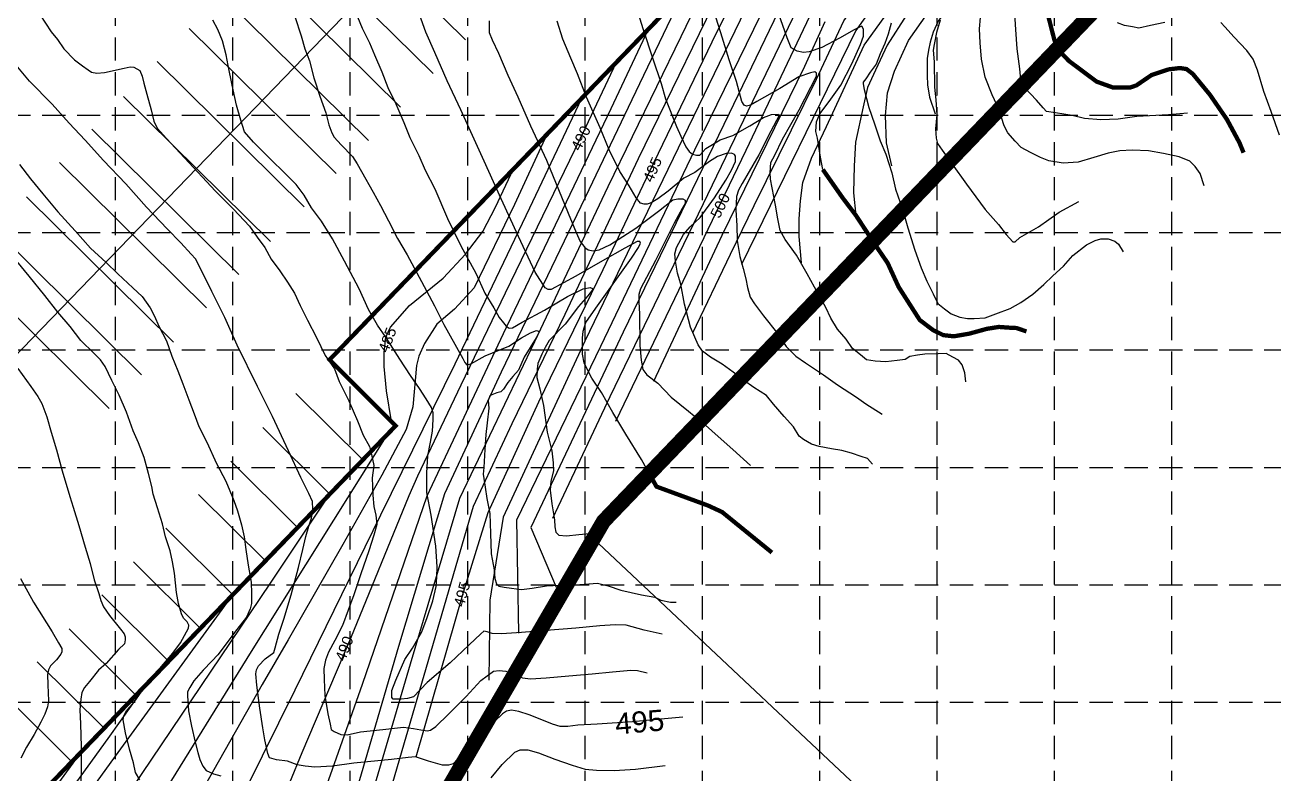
# Model space of a CAD drawing. Header units: inches. Extents: x 12501 to 13956, y 5211 to 6121.
# Drawn here: x 13392.5 to 13634, y 5515.8 to 5660.6 of the extents above; entities that cross this region are included whole.
import ezdxf

# ---------------------------------------------------------------- set-up
doc = ezdxf.new("R2010")
doc.units = ezdxf.units.IN
doc.header["$MEASUREMENT"] = 0
doc.linetypes.add('HIDDEN', pattern=[0.375, 0.25, -0.125])
doc.linetypes.add('PHANTOM2', pattern=[1.25, 0.625, -0.125, 0.125, -0.125, 0.125, -0.125])
for name, color, linetype in [('Curb', 250, 'Continuous'), ('EC', 43, 'Continuous'), ('GRID', 254, 'HIDDEN'), ('Parking', 250, 'Continuous'), ('PC', 43, 'Continuous'), ('PropertyLine', 250, 'Continuous')]:
    doc.layers.add(name, color=color, linetype=linetype)
doc.styles.get("Standard").update_dxf_attribs({"font": 'ARIAL.TTF', "height": 25})

msp = doc.modelspace()

# ---------------------------------------------------------------- linework, layer by layer
at = {"layer": 'Curb', "color": 7, "const_width": 0.833}
msp.add_lwpolyline([(13039.41, 5917.09, 0.230046), (13037.1, 5898.89, 0.080374), (13144.54, 5686.98), (13144.54, 5686.98, 0.021149), (13182.45, 5639.4, 0.972772), (13193.32, 5649.5), (13184.9, 5659.56), (13165.4, 5684.17), (13157.48, 5695.22), (13161.26, 5699, 0.363171), (13161.06, 5702.66), (13150.13, 5713.25), (13269.92, 5836.79), (13455.53, 6030.04), (13472.87, 6013.17), (13637.34, 5851.7), (13589.9, 5802.59), (13621.38, 5772.06), (13451.42, 5595.91), (13464.19, 5583.13), (13357.25, 5472.23)], format="xyb", dxfattribs=at)
at = {"layer": 'EC', "color": 31, "const_width": 0.833}
for points, elevation in [([(13590.81, 5688.14), (13587.24, 5681.4), (13587.95, 5672.9), (13588.27, 5668.45), (13590.02, 5663.68), (13591.56, 5657.66), (13592.99, 5655.09), (13594.35, 5653.66), (13599.71, 5649.66), (13602.86, 5648.52), (13604.79, 5648.52), (13606.22, 5648.52), (13607.43, 5648.94), (13610.36, 5650.94), (13613.65, 5652.02), (13615.37, 5652.23), (13616.15, 5652.23), (13617.08, 5652.09), (13618.3, 5651.16), (13621.62, 5647.13), (13624.91, 5642.35), (13627.34, 5637.84), (13628.13, 5635.92)], 42.5), ([(13546.79, 5632.65), (13550.58, 5627.23), (13553.18, 5623.8), (13557.07, 5617.87), (13559.3, 5614.62), (13561.43, 5609.98), (13565.52, 5603.58), (13568.05, 5601.66), (13570.08, 5600.65), (13572.12, 5600.43), (13575.1, 5600.94), (13578.52, 5601.88), (13580.84, 5602.24), (13582.74, 5602.1), (13584.19, 5602.03), (13586.15, 5601.37)], 42.08), ([(13513.46, 5573.46), (13514.62, 5571.38), (13524.58, 5567.72), (13527.31, 5566.46), (13536.94, 5558.63)], 41.67)]:
    msp.add_lwpolyline(points, dxfattribs=dict(at, elevation=elevation))
at = {"layer": 'EC', "color": 31}
for points, elevation in [([(13574.44, 5591.6), (13574.26, 5593.39), (13573.72, 5594.94), (13573.01, 5595.83), (13571.94, 5596.42), (13570.63, 5597.08), (13569.08, 5597.02), (13566.52, 5596.96), (13565.09, 5596.78), (13563.6, 5596.54), (13562.71, 5595.95), (13561.15, 5595.75), (13558.95, 5595.51), (13556.92, 5595.63), (13555.2, 5595.87), (13554.06, 5596.82), (13552.52, 5598.07), (13551.27, 5599.86), (13549.6, 5601.82), (13548.35, 5603.96), (13547.39, 5605.99), (13545.91, 5608.61), (13543.76, 5612.48), (13541.68, 5616.11), (13539.52, 5619.13), (13538.56, 5620.85), (13538.09, 5623.11), (13537.61, 5625.79), (13536.66, 5630.79), (13536.6, 5632.01), (13536.72, 5634.03), (13537.49, 5635.46), (13538.98, 5638.5), (13542.19, 5644.23), (13545.53, 5650.72), (13545.59, 5651.31), (13545.23, 5651.55), (13544.4, 5651.37), (13542.13, 5650.6), (13538.44, 5648.34), (13534.03, 5645.84), (13532.78, 5645.12), (13532.01, 5644.88), (13531.59, 5645.12), (13531.11, 5645.84), (13530.1, 5649.71), (13528.67, 5653.87), (13527.06, 5659.11), (13524.61, 5666.82)], 42), ([(13510.64, 5664.21), (13512.03, 5659.72), (13513.82, 5654.24), (13515.54, 5649.3), (13516.38, 5646.32), (13518.52, 5640.96), (13519.36, 5639.12), (13520.32, 5637.06), (13520.92, 5636.17), (13521.57, 5635.64), (13522.35, 5635.46), (13523, 5635.46), (13524.19, 5636.71), (13526.93, 5638.43), (13529.38, 5639.27), (13532.65, 5641.11), (13535.33, 5642.72), (13536.88, 5643.32), (13538.19, 5643.38), (13538.31, 5643.08), (13536.76, 5640.1), (13534.44, 5635.52), (13532.12, 5631.53), (13531.16, 5629.98), (13530.45, 5628.67), (13530.09, 5627.42), (13529.97, 5624.8), (13530.15, 5621.85), (13530.21, 5618.93), (13530.75, 5615.84), (13531.4, 5613.52), (13531.88, 5611.55), (13532.24, 5609.88), (13532.71, 5607.98), (13533.55, 5606.73), (13535.34, 5604.41), (13538.09, 5600.93), (13539.7, 5598.48), (13541.55, 5596.58), (13543.45, 5595.27), (13546.91, 5592.95), (13549.65, 5591.04), (13553.28, 5588.66), (13555.08, 5587.38), (13558.24, 5585.41)], 41.92), ([(13617.26, 5643.57), (13613.63, 5643.23), (13607.47, 5642.89), (13603.91, 5642.41), (13600.55, 5642.27), (13597.4, 5642.55), (13595.01, 5643.09), (13591.79, 5643.64), (13590.01, 5643.91), (13589.39, 5644.6), (13588.09, 5646.04), (13585.83, 5648.43), (13585.35, 5649.39), (13585.08, 5650), (13584.88, 5652.12), (13584.33, 5656.02), (13584.09, 5659.75), (13583.82, 5663.72)], 42.42), ([(13395.41, 5662.65), (13397.58, 5659.27), (13398.81, 5657.79), (13400.05, 5656.02), (13402.11, 5653.85), (13403.64, 5652.72), (13404.77, 5651.93), (13405.41, 5651.49), (13406.4, 5651.29), (13407.88, 5651.39), (13411.72, 5652.23), (13412.85, 5652.52), (13413.59, 5652.47), (13414.72, 5651.78), (13415.17, 5650.7), (13415.51, 5649.37), (13416.1, 5647.25), (13416.89, 5644.2), (13417.45, 5642.01), (13418.09, 5640.68), (13419.89, 5638.69), (13423.34, 5634.95), (13429.38, 5628.51), (13432.83, 5625), (13435.93, 5621.73), (13437.43, 5619.6), (13438.87, 5617.59), (13440.13, 5615.35), (13441.82, 5613.11), (13443.26, 5610.87), (13444.64, 5608.74), (13445.73, 5606.39), (13447.17, 5603.57), (13448.89, 5600.18), (13450.56, 5596.73), (13452.36, 5594.11), (13453.28, 5591.69), (13455.12, 5587.96), (13456.79, 5584.11), (13457.94, 5581.33), (13459.15, 5579.15), (13459.55, 5577.59), (13459.96, 5575.47), (13459.67, 5573.05), (13459.78, 5569.72), (13459.96, 5567.53), (13460.36, 5565.87), (13460.53, 5564.05), (13459.96, 5561.98), (13458.98, 5558.94), (13457.48, 5554.51), (13456.1, 5550.43), (13453.9, 5544.54), (13452.46, 5541.66), (13451.2, 5539.36), (13450.62, 5537.81), (13450.33, 5536.2), (13450.35, 5534.12), (13450.52, 5531.01), (13451.09, 5527.45), (13451.55, 5525.49), (13451.73, 5524.46), (13452.3, 5524.05), (13453.62, 5523.48), (13454.83, 5523.42), (13457.42, 5524), (13461.68, 5524.46), (13465.7, 5524.86), (13467.66, 5524.63), (13469.09, 5524.34), (13470.3, 5524.17), (13470.93, 5524.28), (13471.97, 5525.03), (13474.42, 5527.39), (13477.81, 5530.84), (13480.69, 5533.88), (13483.11, 5535.72), (13484.2, 5535.84), (13485.52, 5535.72), (13487.13, 5535.03), (13488.74, 5534.4), (13490.29, 5534.23), (13493.29, 5534.4), (13497.66, 5534.8), (13502.18, 5535.22), (13506.09, 5535.56), (13509.65, 5535.91), (13510.98, 5535.85), (13512.82, 5535.39)], 41.33), ([(13515.69, 5542.87), (13512.24, 5543.61), (13508.79, 5544.59), (13506.66, 5544.65), (13503.67, 5544.48), (13499.01, 5544.02), (13493.26, 5543.56), (13488.52, 5543.16), (13484.66, 5542.93), (13482.88, 5542.99), (13481.9, 5543.33), (13481.21, 5543.45), (13480.69, 5542.93), (13478.39, 5540.8), (13474.75, 5537.34), (13470.27, 5533.49), (13467.62, 5530.73), (13466.47, 5530.44), (13465.26, 5530.32), (13463.71, 5530.27), (13463.42, 5530.61), (13463.48, 5531.99), (13464.23, 5533.95), (13465.95, 5537.97), (13467.45, 5540.15), (13469.23, 5543.34), (13470.27, 5546.1), (13471.36, 5549.32), (13472.05, 5552.08), (13472.16, 5553.92), (13472.22, 5555.88), (13471.93, 5559.84), (13471.07, 5565.85), (13470.2, 5570.22), (13470.2, 5574.07), (13470.38, 5577.35), (13470.95, 5579.99), (13471.3, 5582.1), (13471.47, 5584.34), (13471.47, 5585.61), (13471.13, 5586.64), (13470.09, 5588.37), (13468.83, 5590.32), (13467.05, 5592.85), (13464.98, 5596.02), (13462.32, 5600.24), (13460.71, 5602.59), (13458.93, 5605.64), (13457.15, 5609.61), (13454.27, 5614.95), (13451.95, 5619.3), (13449.88, 5622.69), (13447.92, 5625.28), (13446.49, 5627.69), (13444.93, 5629.76), (13442.86, 5631.83), (13439.87, 5634.82), (13436.69, 5637.96), (13434.96, 5639.92), (13434.27, 5642.22), (13433.41, 5645.09), (13432.6, 5648.94), (13431.8, 5652.79), (13431.4, 5654.81), (13430.71, 5657.51), (13429.83, 5659.73), (13428.85, 5661.51)], 41.42), ([(13444.67, 5662.26), (13445.95, 5658.48), (13446.65, 5655.97), (13447.51, 5653.7), (13448.36, 5650.39), (13449.5, 5646.82), (13450.68, 5643.65), (13451.25, 5641.29), (13451.82, 5639.73), (13452.29, 5638.92), (13453.66, 5637.46), (13455.84, 5635.19), (13456.73, 5633.77), (13457.58, 5632.31), (13459.82, 5628.3), (13461.28, 5625.7), (13462.8, 5622.72), (13464.55, 5619.32), (13466.39, 5616.2), (13469.2, 5611.03), (13471.71, 5606.3), (13473.5, 5602.71), (13475.63, 5598.93), (13477.2, 5596.11), (13477.54, 5595.36), (13477.93, 5594.91), (13478.72, 5595.14), (13481.51, 5596.65), (13486.09, 5598.54), (13488.55, 5600.11), (13490.28, 5601.11), (13491.45, 5601.56), (13491.79, 5601.45), (13491.9, 5601.11), (13491.34, 5600.11), (13489.05, 5596.37), (13487.93, 5593.91), (13486.82, 5592.68), (13485.87, 5591.51), (13485.03, 5590.22), (13484.53, 5589.72), (13483.74, 5589.5), (13482.79, 5589.11), (13482.4, 5588.94), (13482.07, 5588.05), (13482.18, 5586.54), (13481.9, 5583.71), (13481.62, 5581.48), (13481.45, 5578.52), (13481.23, 5575.06), (13481.12, 5573.77), (13481.51, 5571.26), (13481.79, 5569.08), (13482.4, 5566.21), (13482.51, 5562.3), (13482.68, 5558.39), (13483.24, 5555.26), (13483.35, 5553.64), (13483.69, 5552.58), (13484.13, 5552.13), (13485.19, 5551.97), (13486.59, 5551.74), (13488.55, 5551.52), (13490.61, 5551.74), (13493.35, 5552.19), (13495.97, 5552.3), (13498.99, 5552.41), (13503.21, 5552.73), (13505.28, 5552.17), (13507.74, 5551.39), (13511.7, 5550.44), (13514.27, 5549.99), (13515.45, 5549.43), (13517.34, 5549.04), (13518.41, 5549.04)], 41.5), ([(13456.79, 5662.15), (13457.7, 5659.98), (13459.13, 5657.18), (13460.08, 5654.86), (13461.51, 5651.53), (13462.7, 5648.5), (13464.24, 5645.35), (13465.74, 5641.73), (13466.93, 5638.88), (13468.66, 5635.37), (13469.91, 5632.51), (13471.75, 5628.95), (13474.2, 5623.21), (13476.82, 5617.92), (13479.67, 5612.63), (13481.46, 5608.76), (13483.19, 5605.96), (13484.22, 5604.09), (13485.05, 5603.02), (13485.53, 5602.42), (13486.12, 5602), (13486.78, 5602.06), (13488.62, 5603.13), (13492.97, 5605.45), (13497.43, 5608.13), (13500.47, 5609.62), (13501.77, 5609.86), (13502.25, 5609.68), (13502.25, 5609.44), (13501.36, 5608.25), (13499.51, 5606.17), (13496.95, 5602.78), (13493.86, 5599.62), (13493.09, 5598.26), (13492.43, 5596.95), (13491.66, 5595.16), (13491.54, 5594.09), (13491.48, 5592.49), (13492.08, 5590.29), (13492.79, 5587.07), (13493.5, 5581.92), (13494.4, 5578.3), (13494.63, 5575.98), (13494.69, 5574.43), (13494.22, 5572.41), (13494.04, 5570.68), (13494.4, 5568.06), (13494.88, 5564.93), (13494.99, 5563.62), (13495.17, 5562.55), (13495.71, 5561.96), (13497.2, 5561.84), (13499.58, 5562.14), (13502.43, 5562.38)], 41.58), ([(13513.46, 5573.46), (13511.73, 5576.62), (13508.7, 5581.49), (13506.2, 5585.72), (13503.98, 5589.56), (13502.14, 5592.35), (13501.19, 5594.08), (13500.65, 5595.33), (13500.29, 5596.99), (13500.29, 5600.09), (13500.47, 5601.4), (13500.95, 5603.12), (13502.91, 5605.86), (13509.82, 5615.53), (13511.13, 5617.61), (13511.54, 5618.44), (13511.43, 5618.74), (13510.89, 5618.74), (13508.51, 5617.49), (13504.17, 5614.99), (13499.05, 5612.08), (13494.23, 5609.46), (13493.69, 5609.46), (13493.1, 5609.82), (13491.19, 5612.85), (13487.92, 5619.75), (13484.56, 5627.03), (13481.29, 5634.28), (13476.81, 5644.2), (13474.13, 5649.79), (13471.75, 5655.26), (13470.02, 5659.22), (13468.83, 5662.61)], 41.67), ([(13482.25, 5661.42), (13482.25, 5660.01), (13482.3, 5659.17), (13482.82, 5657.71), (13484.08, 5655.16), (13485.9, 5650.88), (13487.83, 5646.71), (13490.25, 5641.1), (13493.33, 5634.47), (13497.56, 5624.22), (13499.08, 5620.47), (13499.86, 5618.75), (13500.75, 5617.6), (13501.42, 5617.13), (13502.36, 5616.92), (13503.56, 5617.13), (13505.6, 5618.12), (13510.61, 5621.3), (13515.02, 5624.59), (13517.79, 5626.78), (13518.73, 5626.99), (13519.72, 5626.99), (13520.14, 5626.73), (13520.14, 5626.1), (13519.56, 5625.11), (13518.02, 5622.31), (13514.41, 5615.1), (13511.55, 5609.6), (13511.2, 5608.51), (13511.2, 5607.08), (13511.32, 5604.73), (13511.38, 5598.65), (13511.67, 5595.79), (13511.96, 5594.01), (13512.76, 5592.98), (13514.89, 5591.35), (13517.47, 5588.66), (13520.79, 5585.97), (13524.11, 5583.28), (13526.52, 5581.04), (13529.41, 5578.55), (13532.79, 5575.46)], 41.75), ([(13556.37, 5575.69), (13555.43, 5576.78), (13554.19, 5577.19), (13552.33, 5577.81), (13550.46, 5578.38), (13548.49, 5578.69), (13546.06, 5579.16), (13544.61, 5579.57), (13543.06, 5580.5), (13542.23, 5581.13), (13541.09, 5582.94), (13539.28, 5584.96), (13537.26, 5587.29), (13535.86, 5588.99), (13533.41, 5590.52), (13531.44, 5591.97), (13529.42, 5593.47), (13527.3, 5595.02), (13525.07, 5596.37), (13523.52, 5597.56), (13522.69, 5598.75), (13521.17, 5602.19), (13520.03, 5606.65), (13519.35, 5610.53), (13518.68, 5612.65), (13518.27, 5614.98), (13518.16, 5616.35), (13518.47, 5617.59), (13519.87, 5620.13), (13521.16, 5621.56), (13523.07, 5623.38), (13525.84, 5627.19), (13528.02, 5630.59), (13529.15, 5632.55), (13529.88, 5634.2), (13529.92, 5634.88), (13529.92, 5635.24), (13529.69, 5635.56), (13529.15, 5635.83), (13528.1, 5635.74), (13526.43, 5635.15), (13524.88, 5634.2), (13522.02, 5632.06), (13519.89, 5630.97), (13516.85, 5628.48), (13514.9, 5627.03), (13513.58, 5626.21), (13512.81, 5625.98), (13512.22, 5625.98), (13511.54, 5626.16), (13510.72, 5627.21), (13509.31, 5629.52), (13507.54, 5632.29), (13505.48, 5636.44), (13503.71, 5640.75), (13501.12, 5646.65), (13499.35, 5651.14), (13498.04, 5654.18), (13496.53, 5657.83), (13495.44, 5661.37)], 41.83), ([(13546.79, 5632.65), (13546.33, 5635.03), (13545.72, 5638.72), (13545.41, 5640.03), (13545.56, 5641.87), (13546.18, 5643.41), (13548.02, 5645.79), (13550.25, 5648.94), (13552.41, 5653.09), (13554.09, 5656.81), (13554.63, 5658.43), (13554.63, 5659.81), (13554.32, 5660.35), (13554.01, 5660.27), (13552.86, 5659.66), (13550.02, 5658.04), (13546.56, 5656.28), (13544.17, 5655.43), (13543.02, 5655.28), (13541.79, 5655.51), (13540.64, 5656.2), (13539.87, 5658.12), (13538.18, 5662.89)], 42.08), ([(13560.02, 5660.95), (13559.44, 5658.81), (13558.75, 5657.02), (13557.88, 5655), (13557.07, 5653.03), (13555.92, 5651.47), (13555.11, 5650.2), (13554.59, 5649.52), (13554.59, 5649.23), (13554.76, 5648.14), (13555.69, 5644.67), (13556.78, 5641.49), (13557.88, 5638.19), (13558.98, 5635.65), (13560.14, 5632), (13560.83, 5628.88), (13562.18, 5625.03), (13563.22, 5621.39), (13564.55, 5617.05), (13565.82, 5613.64), (13566.92, 5611.1), (13568.14, 5608.61), (13569.02, 5606.78), (13570.29, 5605.74), (13571.62, 5604.76), (13573.3, 5604.12), (13574.74, 5603.89), (13576.02, 5603.89), (13578.16, 5604.01), (13580.24, 5604.76), (13583.02, 5605.8), (13585.04, 5606.96), (13587.36, 5608.58), (13589.5, 5610.43), (13591.23, 5612.1), (13593.31, 5614.01), (13595.13, 5616.06), (13597.79, 5618.14), (13599.41, 5618.95), (13600.51, 5619.3), (13601.95, 5619.24), (13603.23, 5618.83), (13603.98, 5618.26), (13604.84, 5616.75)], 42.17), ([(13569.44, 5661.51), (13568.75, 5659.15), (13568.29, 5656.86), (13568.14, 5655.72), (13568.29, 5653.51), (13568.37, 5648.59), (13568.6, 5646.15), (13568.85, 5643.23), (13568.59, 5640.54), (13568.72, 5638.7), (13568.98, 5637.72), (13569.83, 5636.4), (13571.81, 5633.71), (13574.57, 5629.81), (13578.19, 5624.95), (13580.75, 5622.06), (13582.26, 5620.09), (13583.51, 5618.71), (13583.97, 5618.71), (13584.89, 5619.5), (13588.5, 5621.6), (13592.45, 5624.42), (13596.26, 5626.46)], 42.25), ([(13612.93, 5661.09), (13610.12, 5660.52), (13607.89, 5660.01), (13606.67, 5660.23), (13605.08, 5660.52), (13603.77, 5661.03)], 42.58), ([(13635.07, 5639.33), (13633.49, 5643.86), (13632.05, 5647.75), (13630.82, 5651.85), (13629.96, 5654.01), (13628.73, 5655.67), (13626.28, 5658.33), (13624.55, 5660.21), (13623.74, 5661.09)], 42.58), ([(13519.72, 5526.79), (13514.75, 5526.39), (13510, 5525.94), (13503.15, 5525.43), (13499.42, 5525.26), (13497.46, 5524.98), (13495.99, 5525.04), (13494.52, 5525.49), (13492.43, 5526.28), (13490, 5527.24), (13488.02, 5527.92), (13486.6, 5528.15), (13485.64, 5527.98), (13484.85, 5527.47), (13483.21, 5525.89), (13481.17, 5524.02), (13478.84, 5521.7), (13477.2, 5520.12), (13476.18, 5518.76), (13475.33, 5517.8), (13474.42, 5517.52), (13473.24, 5517.52), (13470.52, 5518.31), (13468.03, 5519.16), (13466.62, 5518.99), (13463.4, 5518.65), (13456.08, 5517.92), (13452.01, 5517.35), (13448.56, 5517.18), (13446.69, 5517.35), (13445.17, 5517.63), (13443.3, 5518.31), (13441.12, 5518.6), (13439.77, 5518.94), (13439.48, 5519.79), (13438.92, 5522.44), (13438.52, 5524.76), (13437.96, 5528.55), (13437.33, 5533.03), (13437.16, 5535.18), (13437.28, 5535.97), (13437.67, 5536.71), (13438.97, 5538.06), (13440.61, 5539.31), (13440.9, 5540.21), (13441.58, 5542.87), (13442.59, 5545.75), (13444.01, 5550.47), (13445.42, 5555.73), (13446.27, 5559.23), (13446.84, 5561.75), (13447.41, 5563.73), (13447.92, 5565.26), (13448.2, 5566.95), (13448.14, 5568.48), (13447.41, 5570.06), (13445.88, 5573.17), (13443.5, 5578.28), (13440.39, 5584.95), (13437.45, 5590.72), (13433.54, 5598.72), (13431.16, 5604.09), (13428.62, 5609.12), (13426.74, 5613), (13425.5, 5615.43), (13424.65, 5616.33), (13422.67, 5618.48), (13420.01, 5621.2), (13416.03, 5625.4), (13412.02, 5629.87), (13407.72, 5634.39), (13404.15, 5638.31), (13401.04, 5641.65), (13397.75, 5645.32), (13393.38, 5649.75), (13388.24, 5655.92)], 41.25), ([(13620.48, 5629.54), (13619.74, 5631.9), (13618.79, 5633.22), (13617.75, 5634.26), (13615.69, 5635.14), (13612.67, 5635.73), (13609.72, 5636.25), (13606.62, 5636.39), (13604.19, 5636.25), (13601.97, 5635.8), (13599.17, 5634.99), (13596.15, 5634.11), (13593.27, 5633.89), (13590.47, 5634.33), (13588.85, 5634.99), (13586.93, 5635.95), (13585.16, 5636.91), (13583.98, 5638.16), (13582.58, 5639.78), (13581.84, 5641.11), (13580.78, 5644.3), (13579.53, 5647.1)], 42.33), ([(13391.49, 5633.61), (13393.57, 5630.85), (13395.95, 5627.95), (13398.88, 5624.46), (13402.25, 5620.81), (13405.18, 5617.49), (13408.22, 5614.68), (13410.47, 5612.49), (13413.39, 5609.79), (13415.16, 5608.12), (13416.73, 5605.93), (13417.58, 5604.3), (13418.37, 5602.39), (13419.88, 5599.58), (13420.9, 5596.59), (13422.08, 5593.73), (13423.04, 5591.25), (13424.22, 5588.17), (13425.24, 5585.47), (13426.14, 5583), (13427.71, 5579.96), (13429.57, 5575.86), (13431.37, 5572.43), (13432.89, 5568.71), (13433.62, 5566.69), (13434.36, 5564.02), (13434.87, 5561.65), (13435.21, 5559.24), (13435.66, 5556.2), (13436.28, 5552.88), (13436.34, 5550.72), (13436.34, 5548.81), (13436.05, 5547.74), (13435.32, 5546.16), (13433.24, 5543.41), (13431.61, 5541.27), (13429.81, 5538.85), (13428.63, 5537.61), (13427, 5535.87), (13425.17, 5533.82), (13424.39, 5532.53), (13423.93, 5531.68), (13423.93, 5530.95), (13424.16, 5528.03), (13424.72, 5525.1), (13425.4, 5522.01), (13425.96, 5519.99), (13426.32, 5518.65), (13426.88, 5517.36), (13427.56, 5516.52), (13428.96, 5515.84), (13430.37, 5515.45)], 41.17), ([(13414.71, 5514.7), (13413.87, 5516.14), (13413.48, 5517.98), (13412.71, 5520.65), (13411.97, 5523.78), (13411.53, 5526.29), (13411.61, 5527.05), (13412.21, 5528.19), (13413.73, 5529.93), (13415.78, 5532.74), (13417.91, 5535.4), (13421.1, 5539.19), (13422.59, 5541.19), (13423.38, 5542.6), (13424.11, 5544), (13424.22, 5544.62), (13423.88, 5545.24), (13423.15, 5545.97), (13422.76, 5546.81), (13422.2, 5548.78), (13421.8, 5550.94), (13421.41, 5554.65), (13421.07, 5556.85), (13420.57, 5558.98), (13419.72, 5561.66), (13419.1, 5564.19), (13418.14, 5567.28), (13417.3, 5569.93), (13417.07, 5571.39), (13416.4, 5573.92), (13415.55, 5577.01), (13414.48, 5579.84), (13413.47, 5582.15), (13412.18, 5585.75), (13410.71, 5589.07), (13409.31, 5591.88), (13408, 5594.61), (13407.15, 5595.85), (13405.86, 5597.14), (13403.33, 5599.62), (13401.25, 5602.32), (13398.88, 5605.07), (13396.34, 5608.31), (13393.35, 5612.08), (13390.93, 5614.94)], 41.08), ([(13391.14, 5594.21), (13393.63, 5590.75), (13394.99, 5588.79), (13395.76, 5587.43), (13396.77, 5584.89), (13397.6, 5581.93), (13398.6, 5578.49), (13399.74, 5574.44), (13401.22, 5569.47), (13401.82, 5567.4), (13402.91, 5563.83), (13404.14, 5559.7), (13405.1, 5556.54), (13405.92, 5553.33), (13406.79, 5550.73), (13407.18, 5549.39), (13407.68, 5548.11), (13408.85, 5546.45), (13410.96, 5543.83), (13411.68, 5542.89), (13411.91, 5542.33), (13411.91, 5541.78), (13411.74, 5541), (13410.63, 5539.89), (13408.23, 5537.19), (13406.73, 5535.92), (13405, 5533.69), (13404.06, 5532.52), (13403.5, 5531.58), (13403.34, 5530.3), (13403.11, 5528.24), (13403.23, 5525.52), (13403.39, 5521.1), (13403.39, 5517.15), (13403.34, 5513.53)], 41), ([(13391.66, 5553.59), (13394.17, 5549.05), (13397.8, 5543.3), (13399.02, 5541.21), (13399.66, 5540.1), (13399.66, 5539.46), (13399.43, 5538.99), (13398.61, 5537.89), (13397.45, 5536.72), (13397.04, 5535.96), (13396.87, 5535.09), (13396.92, 5533.05), (13397.09, 5529.94), (13396.86, 5528.78), (13396.33, 5527.38), (13395.57, 5525.86), (13394.29, 5523.48), (13392.82, 5521.01), (13391.72, 5518.86)], 40.92), ([(13482.68, 5515.11), (13484.76, 5517.64), (13487.22, 5520.07), (13488.28, 5520.52), (13489.75, 5520.52), (13491.83, 5519.95), (13494.98, 5518.72), (13498.3, 5517.54), (13500.83, 5516.75), (13503.02, 5516.58), (13506.46, 5516.52), (13510.56, 5516.75), (13516.28, 5517.48)], 41.17)]:
    msp.add_lwpolyline(points, dxfattribs=dict(at, elevation=elevation))
at = {"layer": 'GRID', "color": 252, "linetype": 'HIDDEN', "ltscale": 18}
for p, q in [((13409.98, 6096.96), (13409.98, 5302.72)), ((13432.67, 6096.96), (13432.67, 5302.72)), ((13455.36, 6096.96), (13455.36, 5302.72)), ((13478.05, 6096.96), (13478.05, 5302.72)), ((13500.74, 6096.96), (13500.74, 5302.72)), ((13523.43, 6096.96), (13523.43, 5302.72)), ((13546.12, 6096.96), (13546.12, 5302.72)), ((13568.81, 6096.96), (13568.81, 5302.72)), ((13591.5, 6096.96), (13591.5, 5302.72)), ((13614.19, 6096.96), (13614.19, 5302.72)), ((12525.09, 5643.17), (13931.84, 5643.17)), ((12525.09, 5620.48), (13931.84, 5620.48)), ((12525.09, 5597.79), (13931.84, 5597.79)), ((12525.09, 5575.1), (13931.84, 5575.1)), ((12525.09, 5552.41), (13931.84, 5552.41)), ((12525.09, 5529.72), (13931.84, 5529.72))]:
    msp.add_line(p, q, dxfattribs=at)
at = {"layer": 'Parking', "color": 7}
for p, q in [((13388.32, 5594.23), (13488.47, 5697.79)), ((13477.71, 5657.74), (13449.29, 5685.79)), ((13471.44, 5651.25), (13443.02, 5679.3)), ((13465.13, 5644.73), (13436.71, 5672.78)), ((13458.91, 5638.3), (13430.49, 5666.35)), ((13452.71, 5631.88), (13424.29, 5659.94)), ((13446.51, 5625.47), (13418.09, 5653.53)), ((13439.99, 5618.73), (13411.57, 5646.79)), ((13433.86, 5612.39), (13405.44, 5640.44)), ((13427.63, 5605.95), (13399.21, 5634.01)), ((13421.22, 5599.32), (13392.8, 5627.38)), ((13415.08, 5592.98), (13386.67, 5621.03)), ((13408.81, 5586.49), (13380.39, 5614.55)), ((13444.9, 5589.38), (13457.82, 5576.53)), ((13438.54, 5582.79), (13451.47, 5569.94)), ((13432.29, 5576.3), (13445.21, 5563.45)), ((13426.08, 5569.86), (13439, 5557.01)), ((13419.78, 5563.33), (13432.7, 5550.48)), ((13413.5, 5556.82), (13426.43, 5543.97)), ((13407.37, 5550.46), (13420.3, 5537.61)), ((13401.05, 5543.91), (13413.98, 5531.06)), ((13394.9, 5537.53), (13407.83, 5524.68)), ((13388.64, 5531.04), (13401.57, 5518.19))]:
    msp.add_line(p, q, dxfattribs=at)
at = {"layer": 'PC', "color": 43}
for points, elevation in [([(13411.99, 5998.11), (13436.5, 6016.61), (13452.97, 6029.42), (13455.6, 6030.73), (13457.01, 6030.73), (13458.61, 6030.36), (13461.62, 6027.73), (13617.21, 5877.51), (13640.38, 5855.11), (13641.41, 5852.95), (13641.6, 5851.64), (13641.32, 5848.54), (13636.33, 5818.33), (13632.1, 5794.38), (13627.3, 5764.24), (13593.16, 5715.82), (13553.17, 5659.52), (13531.06, 5614.29)], 41.92), ([(13521.64, 5601.13), (13528.91, 5616.33), (13533.51, 5625.73), (13545.57, 5650.11), (13550.84, 5661.4), (13559.53, 5673.63), (13576.73, 5698.28), (13591.82, 5719.56), (13607.38, 5741.57), (13624.44, 5765.23), (13627.27, 5782.33), (13627.93, 5787.78), (13627.27, 5791.79), (13626.22, 5797.05), (13626.02, 5799.49), (13626.02, 5801.26), (13626.15, 5802.78), (13628.19, 5807.18), (13632.75, 5815.44), (13635.18, 5830.83)], 41.83), ([(13542.69, 5614.6), (13542.23, 5619.75), (13542.23, 5623.14), (13542.46, 5626.6), (13542.92, 5630.14), (13544.62, 5634.84), (13547.47, 5641), (13554.79, 5656.67), (13567.19, 5673.98), (13579.76, 5692.04), (13600.58, 5721.8), (13620.14, 5749.2), (13629.73, 5762.97), (13630.28, 5764.36), (13634.74, 5792.93)], 42), ([(13635.95, 5780.56), (13633.16, 5763.42), (13632.6, 5761.85), (13631.86, 5760.36), (13619.33, 5742.65), (13606.77, 5724.68), (13583.83, 5692.17), (13563.01, 5662.62), (13559.21, 5656.68), (13556.98, 5651.86), (13555.41, 5648.52), (13554.57, 5644.81), (13553.09, 5637.95), (13552.81, 5633.35), (13552.71, 5628.16), (13553.18, 5623.8)], 42.08), ([(13619.54, 5770.15), (13615.84, 5763.9), (13602.92, 5746.01), (13584.14, 5719), (13560.29, 5685.45), (13544.85, 5663.57), (13531.91, 5636.37), (13506.71, 5583.98)], 41.67), ([(13560.15, 5633.36), (13559.11, 5637.85), (13558.87, 5643.13), (13559.3, 5647.51), (13560.63, 5651.7), (13563.37, 5657.62), (13567.02, 5662.84), (13574.43, 5673.35), (13586.24, 5690.33), (13596.42, 5704.9), (13607.35, 5720.45), (13615.04, 5731.36), (13635.85, 5761.34)], 42.17), ([(13494.56, 5565.29), (13505.66, 5588.82), (13523.68, 5626.12), (13542.74, 5665.59), (13566.02, 5698.46), (13589.49, 5731.99), (13608.64, 5758.86)], 41.58), ([(13638.74, 5759.53), (13624.91, 5740.3), (13609.04, 5717.74), (13582, 5679.65), (13570.86, 5663.77), (13569.06, 5661.31), (13568.13, 5659.24), (13567.53, 5657.31), (13567.2, 5655.71), (13566.93, 5654.12), (13566.93, 5652.25), (13566.93, 5650.85), (13567, 5649.06), (13567.4, 5646.66), (13568.53, 5643.4)], 42.25), ([(13579.53, 5647.1), (13578.17, 5650.49), (13577.49, 5653.99), (13577.18, 5657.12), (13577.07, 5659.83), (13577.49, 5664.22), (13579, 5668.7), (13581.63, 5673.97), (13584.19, 5677.62), (13590.35, 5686.23), (13596.66, 5695.31), (13606.92, 5709.92), (13629.81, 5742.28), (13641.37, 5758.41)], 42.33), ([(13591.53, 5741.13), (13586.04, 5732.3), (13573.02, 5713.8), (13555.76, 5689.27), (13539.88, 5666.79), (13528.65, 5643.48), (13508.17, 5601.24), (13490.35, 5563.49), (13495.23, 5551.97)], 41.5), ([(13488.03, 5543.07), (13487.65, 5564.98), (13503.85, 5598.53), (13522.04, 5636.46), (13537.75, 5668.66), (13558.63, 5698.26), (13580.25, 5729.43)], 41.42), ([(13567.18, 5715.75), (13554.23, 5697.23), (13534.79, 5669.84), (13522.72, 5644.92), (13507.96, 5614.44), (13500.79, 5599.51), (13484.98, 5565.49), (13482.38, 5549.44), (13482.19, 5533.94)], 41.33), ([(13468.15, 5519.13), (13477.3, 5550.97), (13482.08, 5566.35), (13491.87, 5587.75), (13504.29, 5613.33), (13513.24, 5632.21), (13525.39, 5657.35), (13532.78, 5672.41), (13547.23, 5692.59), (13552.55, 5700.72)], 41.25), ([(13539.74, 5687.45), (13529.46, 5672.45), (13511.11, 5634.76), (13496.9, 5604.67), (13486.65, 5583.54), (13479.16, 5567.52), (13463.11, 5512.55)], 41.17), ([(13458.1, 5506.66), (13467.03, 5537.1), (13476.58, 5569.16), (13491.1, 5599.43), (13505.31, 5629.41), (13519.37, 5658.38), (13527.03, 5674.27)], 41.08), ([(13519.62, 5666.6), (13509.83, 5646.16), (13500.81, 5627.27), (13484.58, 5593.49), (13473.63, 5569.95), (13464.71, 5540.45), (13453.06, 5500.61)], 41), ([(13514.08, 5591.73), (13527.3, 5619.99), (13543.3, 5652.66), (13547.23, 5661.26)], 41.75), ([(13445.5, 5498.33), (13457.77, 5533.19), (13470.28, 5569.61), (13485.03, 5600.99), (13505.85, 5644.48), (13513.07, 5659.81)], 40.92), ([(13506.81, 5653.32), (13500.91, 5640.77), (13485.34, 5608.78), (13476.8, 5590.97), (13468.39, 5573.42), (13466.71, 5569.61), (13455.47, 5542.02), (13446.06, 5519.94), (13436.5, 5496.7)], 40.83), ([(13425.75, 5493.68), (13444.73, 5532.07), (13461.35, 5565.95), (13475.68, 5595.11), (13490.16, 5625.27), (13500.18, 5646.44)], 40.75), ([(13493.42, 5639.44), (13487.17, 5625.9), (13479.38, 5609.79), (13475.54, 5605.65), (13472.18, 5602.79), (13469.75, 5599.07), (13468.68, 5596.57), (13468.25, 5594.78), (13467.53, 5586.77), (13466.23, 5582.43), (13461.51, 5573.56), (13453.98, 5560.16), (13443.39, 5541.78), (13438.36, 5533.15), (13424.91, 5509.33), (13414.3, 5490.47)], 40.67), ([(13463.38, 5583.93), (13462.39, 5589.88), (13461.94, 5594.62), (13461.94, 5597.27), (13462.32, 5600.24), (13463.21, 5602.19), (13466.87, 5606.39), (13473.35, 5611.68), (13477.68, 5616.33), (13481.03, 5620.67), (13483.5, 5625.42), (13486.99, 5632.78)], 40.42), ([(13403.54, 5486.53), (13436.29, 5539.49), (13462.73, 5581.62)], 40.58), ([(13392.53, 5481.77), (13413.15, 5512.94), (13439.98, 5552.72), (13451.47, 5569.94)], 40.5), ([(13379.38, 5477.01), (13410.55, 5519.98), (13432.7, 5550.48)], 40.42), ([(13372.06, 5472.23), (13408.61, 5522.66), (13415.78, 5532.74)], 40.33), ([(13364.6, 5467), (13385.01, 5494.91), (13403.39, 5520.08)], 40.25)]:
    msp.add_lwpolyline(points, dxfattribs=dict(at, elevation=elevation))
at = {"layer": 'PC', "color": 1, "linetype": 'HIDDEN', "ltscale": 60, "const_width": 2.92}
msp.add_lwpolyline([(13471.91, 5508.87), (13504.38, 5564.67), (13777.96, 5849.37)], dxfattribs=at)
at = {"layer": 'PropertyLine', "color": 7, "linetype": 'PHANTOM2', "ltscale": 150}
msp.add_lwpolyline([(13645.35, 5426.49), (13600.43, 5469.41), (13569.12, 5498.67), (13502.34, 5561.4), (13544.72, 5605.59), (13584.53, 5646.13), (13646.6, 5710.72), (13668.37, 5733.17), (13700.13, 5765.99), (13725.36, 5792.2), (13756.42, 5824.08), (13788.29, 5857.13), (13819.68, 5889.52), (13860.38, 5932.02), (13892.98, 5966.24), (13915.01, 5988.66)], dxfattribs=at)

# ---------------------------------------------------------------- texts
at = {"layer": 'EC', "color": 31}
msp.add_text('495', height=4.083, rotation=4.8971, dxfattribs=at).set_placement((13506.79, 5523.46))
at = {"layer": 'PC', "color": 43}
for s, rotation, p in [('490', 63.4254, (13499.84, 5636.09)), ('495', 66.459, (13513.82, 5630.02)), ('500', 63.4253, (13526.78, 5623.06)), ('485', 68.8871, (13462.68, 5597.1)), ('495', 74.4697, (13477.36, 5547.98)), ('490', 68.8871, (13454.35, 5537.43))]:
    msp.add_text(s, height=2.083, rotation=rotation, dxfattribs=at).set_placement(p)

doc.saveas('drawing.dxf')
